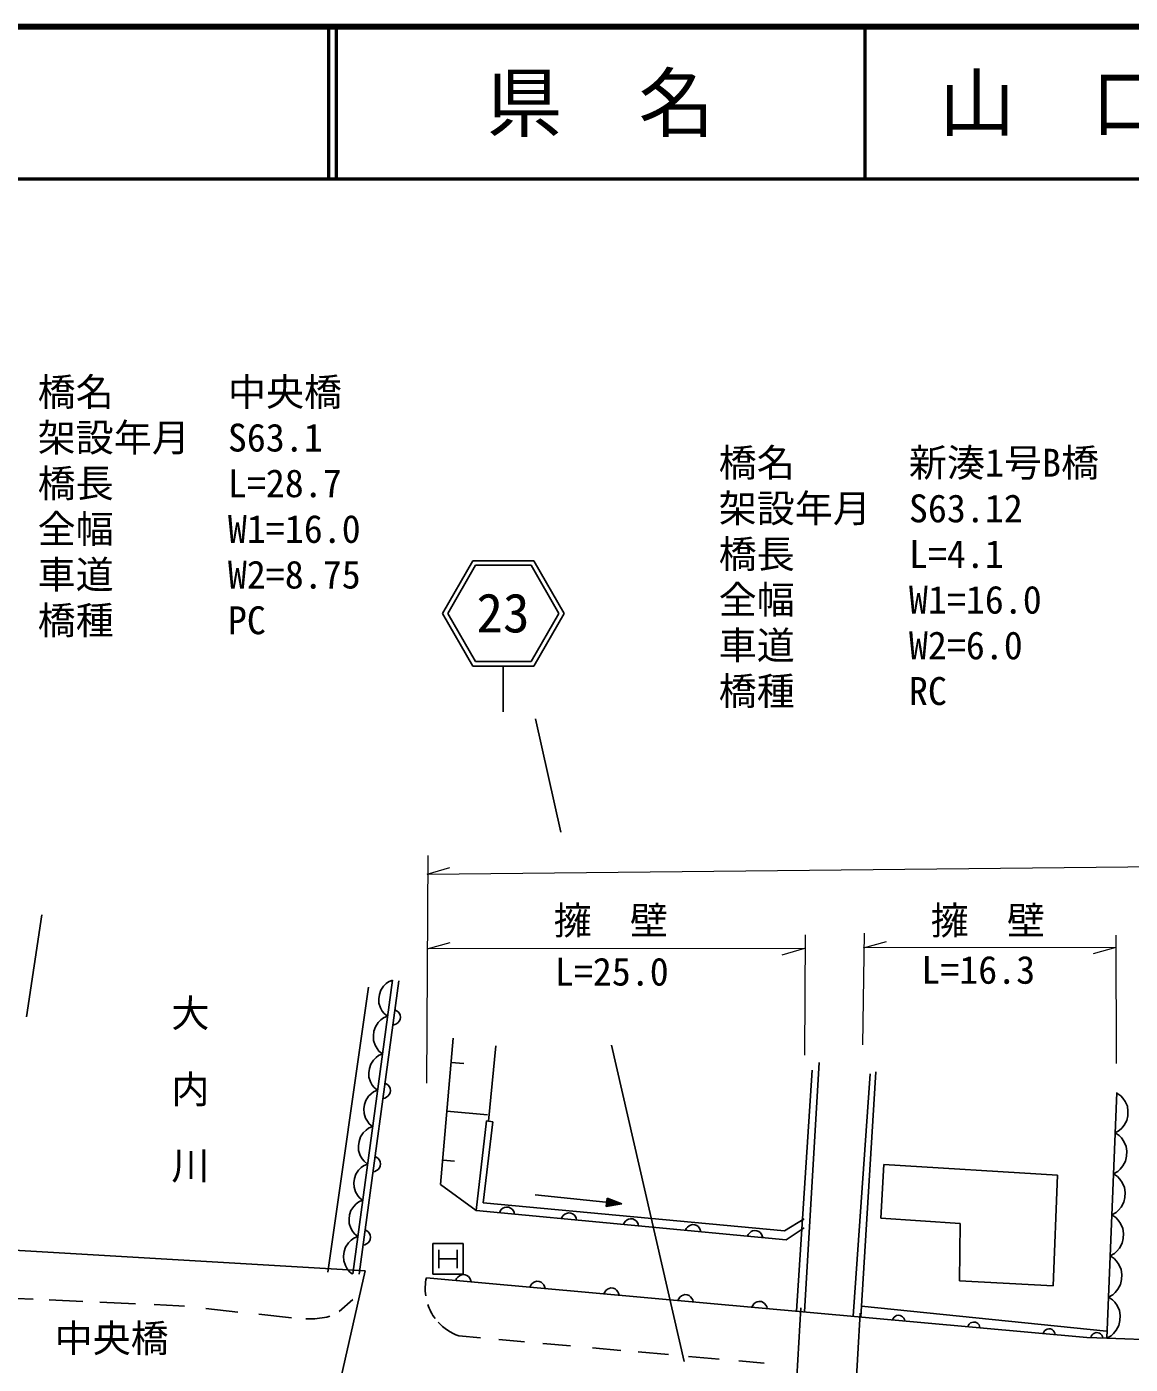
# Model space of a CAD drawing. Units: millimetres, scale not verified. Extents: x 40000 to 680000, y 20000 to 380000.
# Drawn here: x 277925 to 350443, y 292143 to 380000 of the extents above; entities that cross this region are included whole.
import ezdxf
from ezdxf.enums import TextEntityAlignment as Align

# ---------------------------------------------------------------- set-up
doc = ezdxf.new("R2010")
doc.units = ezdxf.units.MM
doc.header["$LTSCALE"] = 1000
for name, color, linetype, lineweight in [('M-BGD', 7, 'Continuous', 25), ('M-BGD-EXST', 7, 'Continuous', 25), ('M-STR-HTXT', 7, 'Continuous', 13), ('M-STR-STR1', 1, 'Continuous', 25), ('M-STR-STRC', 7, 'Continuous', 25), ('M-TTL', 2, 'Continuous', 140), ('M-TTL-LINE', 7, 'Continuous', 50)]:
    doc.layers.add(name, color=color, linetype=linetype, lineweight=lineweight)
doc.layers.add('M-TTL-TXT', color=7, linetype='Continuous')
doc.styles.add('@ＭＳ ゴシック', font='')
doc.styles.add('ＭＳ ゴシック', font='')
doc.styles.get('@ＭＳ ゴシック').set_extended_font_data('@MS Gothic')
doc.styles.get('ＭＳ ゴシック').set_extended_font_data('MS Gothic')

msp = doc.modelspace()

# ---------------------------------------------------------------- linework, layer by layer
at = {"layer": 'M-BGD'}
for p, q in [((278919, 321669), (277906, 314968)), ((301956, 317383), (299346, 298085)), ((299769, 298060), (302380, 317330)), ((301699, 317273), (301537, 317149)), ((301956, 317383), (301699, 317273)), ((297715, 298181), (300375, 316915)), ((301101, 316433), (301063, 316148)), ((301188, 316712), (301101, 316433)), ((301369, 316978), (301188, 316712)), ((301537, 317149), (301369, 316978)), ((301063, 316148), (301072, 315856)), ((301072, 315856), (301176, 315551)), ((301176, 315551), (301293, 315342)), ((302234, 315361), (302121, 315417)), ((301023, 314583), (300834, 314306)), ((301198, 314761), (301023, 314583)), ((301367, 314890), (301198, 314761)), ((301293, 315342), (301416, 315180)), ((301635, 315005), (301367, 314890)), ((301416, 315180), (301635, 315005)), ((302218, 314496), (302331, 314581)), ((302325, 315288), (302234, 315361)), ((302411, 315176), (302325, 315288)), ((302331, 314581), (302403, 314672)), ((302403, 314672), (302459, 314786)), ((302457, 315069), (302411, 315176)), ((302481, 314944), (302457, 315069)), ((302459, 314786), (302481, 314944)), ((300744, 314015), (300704, 313718)), ((300704, 313718), (300713, 313414)), ((300834, 314306), (300744, 314015)), ((301987, 314426), (302111, 314450)), ((302111, 314450), (302218, 314496)), ((300713, 313414), (300822, 313097)), ((300822, 313097), (300943, 312878)), ((300943, 312878), (301072, 312710)), ((305953, 313561), (305121, 303953)), ((308259, 308119), (308750, 313053)), ((300712, 312123), (300531, 311856)), ((300880, 312294), (300712, 312123)), ((301042, 312417), (300880, 312294)), ((301300, 312527), (301042, 312417)), ((301072, 312710), (301300, 312527)), ((305814, 311960), (306647, 311888)), ((329032, 295583), (330008, 311969)), ((300445, 311578), (300406, 311292)), ((300406, 311292), (300415, 311000)), ((300531, 311856), (300445, 311578)), ((329538, 311459), (328516, 295629)), ((333341, 311224), (332236, 295293)), ((332748, 295247), (333734, 311342)), ((300415, 311000), (300519, 310696)), ((300519, 310696), (300636, 310486)), ((300636, 310486), (300759, 310324)), ((300978, 310149), (300721, 310039)), ((300759, 310324), (300978, 310149)), ((301582, 310544), (301468, 310599)), ((301673, 310471), (301582, 310544)), ((301758, 310358), (301673, 310471)), ((301804, 310251), (301758, 310358)), ((301828, 310127), (301804, 310251)), ((300209, 309478), (300123, 309199)), ((300390, 309744), (300209, 309478)), ((300559, 309915), (300390, 309744)), ((300721, 310039), (300559, 309915)), ((301334, 309609), (301458, 309632)), ((301458, 309632), (301565, 309678)), ((301565, 309678), (301678, 309764)), ((301678, 309764), (301751, 309855)), ((301751, 309855), (301806, 309968)), ((301806, 309968), (301828, 310127)), ((348905, 293860), (349563, 309991)), ((349815, 309780), (349561, 309947)), ((349964, 309618), (349815, 309780)), ((350112, 309404), (349964, 309618)), ((350255, 309086), (350112, 309404)), ((300123, 309199), (300084, 308914)), ((300084, 308914), (300093, 308622)), ((300093, 308622), (300197, 308317)), ((305537, 308757), (308207, 308526)), ((350217, 308151), (350281, 308460)), ((350294, 308772), (350255, 309086)), ((350281, 308460), (350294, 308772)), ((300220, 307527), (300044, 307349)), ((300197, 308317), (300314, 308108)), ((300388, 307656), (300220, 307527)), ((300314, 308108), (300438, 307946)), ((300656, 307771), (300388, 307656)), ((300438, 307946), (300656, 307771)), ((307452, 302234), (308142, 308140)), ((308547, 308065), (307917, 302744)), ((308142, 308140), (308547, 308065)), ((349721, 307494), (349884, 307644)), ((349884, 307644), (350048, 307845)), ((350048, 307845), (350217, 308151)), ((299765, 306781), (299725, 306484)), ((299855, 307072), (299765, 306781)), ((300044, 307349), (299855, 307072)), ((349455, 307349), (349721, 307494)), ((349718, 307176), (349455, 307349)), ((349874, 307008), (349718, 307176)), ((350027, 306785), (349874, 307008)), ((350175, 306455), (350027, 306785)), ((299725, 306484), (299735, 306180)), ((299735, 306180), (299843, 305863)), ((299843, 305863), (299965, 305644)), ((300929, 305726), (300815, 305782)), ((350136, 305484), (350203, 305805)), ((350216, 306129), (350175, 306455)), ((350203, 305805), (350216, 306129)), ((299733, 304888), (299552, 304622)), ((299902, 305059), (299733, 304888)), ((300064, 305183), (299902, 305059)), ((299965, 305644), (300093, 305476)), ((300321, 305293), (300064, 305183)), ((300093, 305476), (300321, 305293)), ((300912, 304861), (301025, 304946)), ((301020, 305653), (300929, 305726)), ((301105, 305541), (301020, 305653)), ((301025, 304946), (301098, 305037)), ((301098, 305037), (301153, 305151)), ((301151, 305434), (301105, 305541)), ((301175, 305309), (301151, 305434)), ((301153, 305151), (301175, 305309)), ((305260, 305554), (306029, 305488)), ((334243, 305264), (334047, 301734)), ((345654, 304558), (334243, 305264)), ((349622, 304802), (349790, 304957)), ((349790, 304957), (349961, 305167)), ((349961, 305167), (350136, 305484)), ((299466, 304343), (299427, 304058)), ((299427, 304058), (299436, 303766)), ((299552, 304622), (299466, 304343)), ((300681, 304791), (300805, 304814)), ((300805, 304814), (300912, 304861)), ((345380, 297303), (345654, 304558)), ((349345, 304651), (349622, 304802)), ((349608, 304478), (349345, 304651)), ((349764, 304310), (349608, 304478)), ((349917, 304087), (349764, 304310)), ((350065, 303757), (349917, 304087)), ((299436, 303766), (299540, 303461)), ((299540, 303461), (299657, 303252)), ((299657, 303252), (299781, 303090)), ((305121, 303953), (307452, 302234)), ((317028, 302672), (311334, 303261)), ((350026, 302786), (350093, 303107)), ((350106, 303431), (350065, 303757)), ((350093, 303107), (350106, 303431)), ((299230, 302244), (299144, 301965)), ((299412, 302510), (299230, 302244)), ((299580, 302681), (299412, 302510)), ((299742, 302804), (299580, 302681)), ((299999, 302915), (299742, 302804)), ((299781, 303090), (299999, 302915)), ((327828, 300314), (307452, 302234)), ((307917, 302744), (327731, 300915)), ((309112, 302299), (309043, 302205)), ((309221, 302389), (309112, 302299)), ((309327, 302439), (309221, 302389)), ((309450, 302468), (309327, 302439)), ((309609, 302453), (309450, 302468)), ((309725, 302402), (309609, 302453)), ((309819, 302333), (309725, 302402)), ((309909, 302224), (309819, 302333)), ((316004, 302497), (316062, 303054)), ((317028, 302672), (316004, 302497)), ((316052, 302572), (316093, 302970)), ((316749, 302701), (316052, 302572)), ((316062, 303054), (317028, 302672)), ((316093, 302970), (316749, 302701)), ((316100, 302648), (316125, 302886)), ((316590, 302718), (316100, 302648)), ((316125, 302886), (316590, 302718)), ((316148, 302723), (316156, 302803)), ((316351, 302742), (316148, 302723)), ((316156, 302803), (316351, 302742)), ((349511, 302104), (349680, 302260)), ((349680, 302260), (349851, 302469)), ((349851, 302469), (350026, 302786)), ((299144, 301965), (299106, 301680)), ((299106, 301680), (299115, 301388)), ((299115, 301388), (299219, 301083)), ((309043, 302205), (308992, 302089)), ((309959, 302119), (309909, 302224)), ((309988, 301995), (309959, 302119)), ((313118, 301821), (313067, 301705)), ((313187, 301915), (313118, 301821)), ((313296, 302005), (313187, 301915)), ((313402, 302055), (313296, 302005)), ((313525, 302084), (313402, 302055)), ((313684, 302069), (313525, 302084)), ((313800, 302018), (313684, 302069)), ((313894, 301949), (313800, 302018)), ((313984, 301840), (313894, 301949)), ((314034, 301735), (313984, 301840)), ((314063, 301611), (314034, 301735)), ((317193, 301437), (317142, 301321)), ((317263, 301531), (317193, 301437)), ((317372, 301621), (317263, 301531)), ((317477, 301671), (317372, 301621)), ((317600, 301700), (317477, 301671)), ((317759, 301685), (317600, 301700)), ((317875, 301634), (317759, 301685)), ((317969, 301565), (317875, 301634)), ((318059, 301456), (317969, 301565)), ((318109, 301351), (318059, 301456)), ((318138, 301227), (318109, 301351)), ((327731, 300915), (329009, 301689)), ((334047, 301734), (339263, 301381)), ((339263, 301381), (339223, 297617)), ((349235, 301953), (349511, 302104)), ((349498, 301781), (349235, 301953)), ((349653, 301612), (349498, 301781)), ((349807, 301390), (349653, 301612)), ((349955, 301059), (349807, 301390)), ((299219, 301083), (299336, 300874)), ((299336, 300874), (299459, 300712)), ((299678, 300537), (299410, 300422)), ((299459, 300712), (299678, 300537)), ((300276, 300909), (300162, 300964)), ((300367, 300836), (300276, 300909)), ((300453, 300723), (300367, 300836)), ((300499, 300616), (300453, 300723)), ((300522, 300492), (300499, 300616)), ((300501, 300333), (300522, 300492)), ((321269, 301053), (321217, 300937)), ((321338, 301147), (321269, 301053)), ((321447, 301237), (321338, 301147)), ((321552, 301287), (321447, 301237)), ((321675, 301316), (321552, 301287)), ((321834, 301301), (321675, 301316)), ((321950, 301250), (321834, 301301)), ((322044, 301181), (321950, 301250)), ((322134, 301072), (322044, 301181)), ((322185, 300967), (322134, 301072)), ((322213, 300843), (322185, 300967)), ((325344, 300669), (325293, 300553)), ((325413, 300763), (325344, 300669)), ((325522, 300853), (325413, 300763)), ((325627, 300903), (325522, 300853)), ((325750, 300932), (325627, 300903)), ((325909, 300917), (325750, 300932)), ((326025, 300866), (325909, 300917)), ((326119, 300797), (326025, 300866)), ((326209, 300688), (326119, 300797)), ((326260, 300582), (326209, 300688)), ((326288, 300459), (326260, 300582)), ((329020, 301109), (327828, 300314)), ((349996, 300733), (349955, 301059)), ((349983, 300410), (349996, 300733)), ((298877, 299838), (298787, 299547)), ((299066, 300115), (298877, 299838)), ((299241, 300293), (299066, 300115)), ((299410, 300422), (299241, 300293)), ((300028, 299973), (300152, 299997)), ((300152, 299997), (300259, 300043)), ((300259, 300043), (300372, 300129)), ((300372, 300129), (300445, 300220)), ((300445, 300220), (300501, 300333)), ((349570, 299562), (349740, 299771)), ((349740, 299771), (349916, 300088)), ((349916, 300088), (349983, 300410)), ((298787, 299547), (298747, 299250)), ((298747, 299250), (298756, 298946)), ((298756, 298946), (298864, 298628)), ((349125, 299256), (349401, 299407)), ((349388, 299083), (349125, 299256)), ((349543, 298914), (349388, 299083)), ((349401, 299407), (349570, 299562)), ((349696, 298692), (349543, 298914)), ((298864, 298628), (298986, 298410)), ((298986, 298410), (299115, 298241)), ((299115, 298241), (299342, 298059)), ((306245, 297861), (306177, 297766)), ((306354, 297951), (306245, 297861)), ((306459, 298002), (306354, 297951)), ((306582, 298031), (306459, 298002)), ((306741, 298017), (306582, 298031)), ((306857, 297966), (306741, 298017)), ((306952, 297897), (306857, 297966)), ((307042, 297789), (306952, 297897)), ((349845, 298362), (349696, 298692)), ((349886, 298036), (349845, 298362)), ((349873, 297712), (349886, 298036)), ((304192, 297825), (347589, 293907)), ((306177, 297766), (306126, 297651)), ((307093, 297684), (307042, 297789)), ((307122, 297561), (307093, 297684)), ((311041, 297327), (310991, 297211)), ((311110, 297422), (311041, 297327)), ((311219, 297512), (311110, 297422)), ((311324, 297563), (311219, 297512)), ((311447, 297592), (311324, 297563)), ((311606, 297578), (311447, 297592)), ((311722, 297527), (311606, 297578)), ((311816, 297458), (311722, 297527)), ((311907, 297350), (311816, 297458)), ((311958, 297245), (311907, 297350)), ((311987, 297121), (311958, 297245)), ((315975, 296982), (315906, 296888)), ((316084, 297073), (315975, 296982)), ((316189, 297124), (316084, 297073)), ((316312, 297153), (316189, 297124)), ((316471, 297138), (316312, 297153)), ((316587, 297088), (316471, 297138)), ((316681, 297019), (316587, 297088)), ((316772, 296910), (316681, 297019)), ((339223, 297617), (345380, 297303)), ((349460, 296864), (349630, 297073)), ((349630, 297073), (349805, 297390)), ((349805, 297390), (349873, 297712)), ((315906, 296888), (315856, 296772)), ((316823, 296805), (316772, 296910)), ((316852, 296682), (316823, 296805)), ((320771, 296449), (320721, 296333)), ((320840, 296543), (320771, 296449)), ((320949, 296634), (320840, 296543)), ((321054, 296685), (320949, 296634)), ((321177, 296714), (321054, 296685)), ((321336, 296699), (321177, 296714)), ((321452, 296649), (321336, 296699)), ((321546, 296580), (321452, 296649)), ((321637, 296471), (321546, 296580)), ((321687, 296366), (321637, 296471)), ((321717, 296243), (321687, 296366)), ((325705, 296104), (325636, 296010)), ((325813, 296195), (325705, 296104)), ((325918, 296245), (325813, 296195)), ((326041, 296274), (325918, 296245)), ((326201, 296260), (326041, 296274)), ((326317, 296209), (326201, 296260)), ((326411, 296141), (326317, 296209)), ((326502, 296032), (326411, 296141)), ((349015, 296558), (349291, 296709)), ((349278, 296385), (349015, 296558)), ((349433, 296217), (349278, 296385)), ((349291, 296709), (349460, 296864)), ((349586, 295994), (349433, 296217)), ((325636, 296010), (325585, 295894)), ((326552, 295927), (326502, 296032)), ((326581, 295804), (326552, 295927)), ((332791, 295948), (348875, 294325)), ((334919, 295228), (334864, 295153)), ((335006, 295300), (334919, 295228)), ((335090, 295341), (335006, 295300)), ((335188, 295364), (335090, 295341)), ((335316, 295353), (335188, 295364)), ((335408, 295312), (335316, 295353)), ((335484, 295257), (335408, 295312)), ((335556, 295170), (335484, 295257)), ((349735, 295664), (349586, 295994)), ((349776, 295338), (349735, 295664)), ((349762, 295014), (349776, 295338)), ((334864, 295153), (334823, 295060)), ((335597, 295086), (335556, 295170)), ((335620, 294988), (335597, 295086)), ((339811, 294706), (339770, 294613)), ((339866, 294781), (339811, 294706)), ((339952, 294854), (339866, 294781)), ((340036, 294894), (339952, 294854)), ((340135, 294918), (340036, 294894)), ((340262, 294906), (340135, 294918)), ((340355, 294866), (340262, 294906)), ((340430, 294811), (340355, 294866)), ((340503, 294724), (340430, 294811)), ((340544, 294640), (340503, 294724)), ((340567, 294541), (340544, 294640)), ((344812, 294335), (344757, 294259)), ((344899, 294407), (344812, 294335)), ((344983, 294448), (344899, 294407)), ((345082, 294471), (344983, 294448)), ((345209, 294460), (345082, 294471)), ((345302, 294419), (345209, 294460)), ((345377, 294364), (345302, 294419)), ((345450, 294277), (345377, 294364)), ((349350, 294166), (349520, 294375)), ((349520, 294375), (349695, 294693)), ((349695, 294693), (349762, 295014)), ((344757, 294259), (344717, 294167)), ((345490, 294193), (345450, 294277)), ((345514, 294095), (345490, 294193)), ((347589, 293907), (348911, 293860)), ((347882, 293993), (347847, 293898)), ((347933, 294071), (347882, 293993)), ((348016, 294148), (347933, 294071)), ((348098, 294193), (348016, 294148)), ((348195, 294222), (348098, 294193)), ((348323, 294217), (348195, 294222)), ((348417, 294182), (348323, 294217)), ((348496, 294131), (348417, 294182)), ((348573, 294048), (348496, 294131)), ((348618, 293967), (348573, 294048)), ((348646, 293869), (348618, 293967)), ((348905, 293860), (349181, 294011)), ((348911, 293860), (353278, 293703)), ((349181, 294011), (349350, 294166))]:
    msp.add_line(p, q, dxfattribs=at)
at = {"layer": 'M-BGD-EXST'}
for p, q in [((304616, 298065), (304616, 300065)), ((304616, 300065), (306616, 300065)), ((305016, 299665), (305016, 298465)), ((306216, 299665), (306216, 298465)), ((306616, 300065), (306616, 298065)), ((305016, 299065), (306216, 299065)), ((306616, 298065), (304616, 298065))]:
    msp.add_line(p, q, dxfattribs=at)
at = {"layer": 'M-STR-HTXT'}
for p, q in [((304240, 324346), (480599, 326164)), ((304288, 325558), (304193, 310610)), ((304240, 324346), (305735, 324782)), ((304241, 319434), (305741, 319854)), ((329073, 320354), (329026, 312455)), ((332952, 320449), (332858, 313117)), ((332917, 319489), (334416, 319912)), ((349498, 320324), (349523, 311897)), ((329043, 319443), (304241, 319434)), ((329043, 319443), (327543, 319023)), ((349499, 319529), (332917, 319489)), ((349499, 319529), (348000, 319106))]:
    msp.add_line(p, q, dxfattribs=at)
at = {"layer": 'M-STR-STR1'}
for p, q in [((272182, 299933), (300176, 298281)), ((300176, 298281), (296560, 282386)), ((328794, 295849), (327843, 279424)), ((331760, 279110), (332704, 295495))]:
    msp.add_line(p, q, dxfattribs=at)
at = {"layer": 'M-STR-STRC'}
for p, q in [((305243, 341459), (307243, 344923)), ((307417, 344623), (305590, 341459)), ((307243, 344923), (311243, 344923)), ((311070, 344623), (307417, 344623)), ((312897, 341459), (311070, 344623)), ((311243, 344923), (313243, 341459)), ((307243, 337995), (305243, 341459)), ((305590, 341459), (307417, 338295)), ((311070, 338295), (312897, 341459)), ((313243, 341459), (311243, 337995)), ((307417, 338295), (311070, 338295)), ((311243, 337995), (307243, 337995)), ((309243, 334995), (309243, 337995)), ((311355, 334549), (313022, 327102)), ((316357, 313098), (321136, 292318)), ((277236, 296468), (278337, 296418)), ((279407, 296370), (281620, 296271)), ((282731, 296221), (285077, 296116)), ((298454, 295618), (299355, 296389)), ((286298, 296061), (287925, 295987)), ((287925, 295987), (288287, 295949)), ((289700, 295796), (291792, 295571)), ((293180, 295422), (295318, 295191)), ((296867, 295119), (297646, 295240)), ((297646, 295240), (297853, 295309)), ((296259, 295119), (296867, 295119)), ((306323, 294012), (307754, 293883)), ((308950, 293776), (310634, 293625)), ((311844, 293516), (313663, 293352)), ((315096, 293224), (316961, 293056)), ((318115, 292953), (320098, 292774)), ((321420, 292656), (323423, 292476)), ((324717, 292360), (326387, 292210))]:
    msp.add_line(p, q, dxfattribs=at)
for start, end in [(167.30765, 188.19516), (198.47717, 217.00549), (222.06265, 251.10492)]:
    msp.add_arc((307383, 297107), 3271, start, end, dxfattribs=at)
at = {"layer": 'M-TTL'}
msp.add_line((680000, 380000), (40000, 380000), dxfattribs=at)
at = {"layer": 'M-TTL-LINE'}
for p, q in [((297750, 380000), (297750, 370000)), ((298250, 380000), (298250, 370000)), ((333000, 380000), (333000, 370000)), ((40000, 370000), (680000, 370000))]:
    msp.add_line(p, q, dxfattribs=at)

# ---------------------------------------------------------------- texts
at = {"layer": 'M-BGD', "style": '@ＭＳ ゴシック'}
msp.add_text('大\u3000内\u3000川\u3000', height=1833, rotation=270, dxfattribs=at).set_placement((287180, 316485), align=Align.BOTTOM_LEFT)
at = {"layer": 'M-STR-HTXT', "style": 'ＭＳ ゴシック'}
for s, p in [('擁\u3000壁', (312562, 319827)), ('擁\u3000壁', (337339, 319827)), ('L=16.3', (336712, 316587)), ('L=25.0', (312632, 316467))]:
    msp.add_text(s, height=1833, dxfattribs=at).set_placement(p, align=Align.BOTTOM_LEFT)
at = {"layer": 'M-STR-STR1', "style": 'ＭＳ ゴシック'}
for s, p in [('橋名\u3000\u3000\u3000中央橋', (278642, 354547)), ('架設年月\u3000S63.1', (278642, 351547)), ('橋名\u3000\u3000\u3000新湊1号B橋', (323397, 349899)), ('橋長\u3000\u3000\u3000L=28.7', (278642, 348547)), ('架設年月\u3000S63.12', (323397, 346899)), ('全幅\u3000\u3000\u3000W1=16.0', (278642, 345547)), ('橋長\u3000\u3000\u3000L=4.1', (323397, 343899)), ('車道\u3000\u3000\u3000W2=8.75', (278642, 342547)), ('全幅\u3000\u3000\u3000W1=16.0', (323397, 340899)), ('橋種\u3000\u3000\u3000PC', (278642, 339547)), ('車道\u3000\u3000\u3000W2=6.0', (323397, 337899)), ('橋種\u3000\u3000\u3000RC', (323397, 334899)), ('中央橋', (279755, 292388))]:
    msp.add_text(s, height=1833, dxfattribs=at).set_placement(p, align=Align.BOTTOM_LEFT)
at = {"layer": 'M-STR-STRC', "style": 'ＭＳ ゴシック'}
msp.add_text('23', height=2566, dxfattribs=at).set_placement((307478, 339444), align=Align.BOTTOM_LEFT)
at = {"layer": 'M-TTL-TXT', "style": 'ＭＳ ゴシック'}
for s, p in [('県\u3000名', (315625, 375000)), ('山\u3000口\u3000県', (350375, 375000))]:
    msp.add_text(s, height=3666, dxfattribs=at).set_placement(p, align=Align.MIDDLE_CENTER)

doc.saveas('drawing.dxf')
